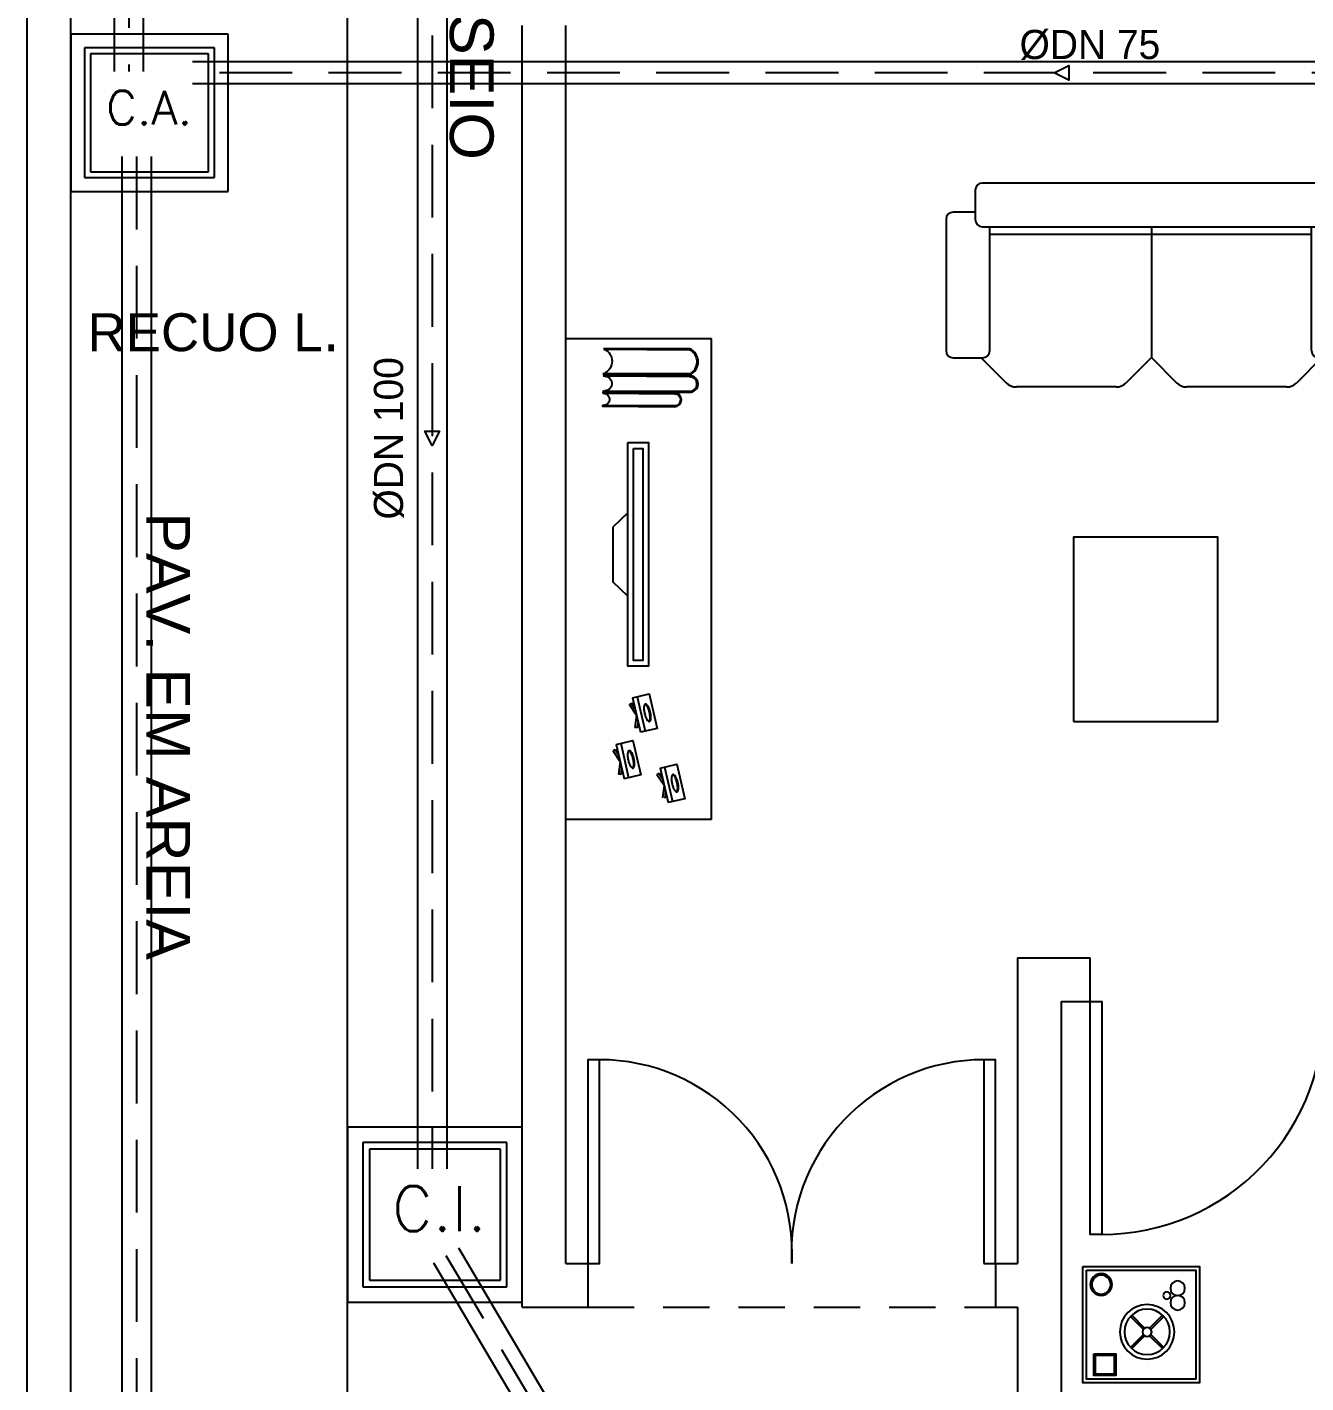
# Model space of a CAD drawing. Header units: millimetres. Extents: x -1292 to 2253, y 326 to 453.
# Drawn here: x 2092.149 to 2096.539, y 351.062 to 355.716 of the extents above; entities that cross this region are included whole.
import ezdxf
from ezdxf.enums import TextEntityAlignment as Align

# ---------------------------------------------------------------- set-up
doc = ezdxf.new("R2010")
doc.units = ezdxf.units.MM
doc.header["$LTSCALE"] = 0.5
doc.linetypes.add('HIDDEN', pattern=[9.525, 6.35, -3.175])
doc.linetypes.add('HIDDENX2', pattern=[0.75, 0.5, -0.25])
for name, color, linetype in [('-HIDRO', 8, 'Continuous'), ('Eixo', 4, 'HIDDENX2'), ('Esgoto', 5, 'ByLayer'), ('TEXTO', 7, 'Continuous')]:
    doc.layers.add(name, color=color, linetype=linetype)
doc.styles.add('CARIMBO_DADOS', font='arial.ttf', dxfattribs={"height": 0.1})
doc.styles.add('R80', font='simplex.shx', dxfattribs={"height": 12})

# ---------------------------------------------------------------- blocks, each defined once
blk = doc.blocks.new('Sofá02_2')
at = {"layer": '-HIDRO'}
for p, q in [((0.5775, 0), (-0.5775, 0)), ((-0.6025, -0.025), (-0.6025, -0.1)), ((0.6025, -0.1), (0.6025, -0.025)), ((-0.7025, -0.125), (-0.7025, -0.575)), ((-0.6025, -0.1), (-0.6775, -0.1)), ((-0.6025, -0.1), (-0.6025, -0.125)), ((0.6025, -0.125), (0.6025, -0.1)), ((0.6025, -0.1), (0.6775, -0.1)), ((0.7025, -0.125), (0.7025, -0.575)), ((-0.5775, -0.15), (0.5775, -0.15)), ((-0.5525, -0.575), (-0.5525, -0.15)), ((-0.5525, -0.175), (0.5525, -0.175)), ((0.0025, -0.15), (0.0025, -0.5993)), ((0.5525, -0.575), (0.5525, -0.15)), ((-0.6775, -0.6), (-0.5775, -0.6)), ((-0.5825, -0.5993), (-0.4964, -0.6854)), ((0.0025, -0.5993), (-0.0836, -0.6854)), ((0.0025, -0.5993), (0.0886, -0.6854)), ((0.5875, -0.5993), (0.5014, -0.6854)), ((0.6775, -0.6), (0.5775, -0.6)), ((-0.1189, -0.7), (-0.4611, -0.7)), ((0.4661, -0.7), (0.1239, -0.7))]:
    blk.add_line(p, q, dxfattribs=at)
for centre, radius, start, end in [((-0.5775, -0.025), 0.025, 90, 180), ((0.5775, -0.025), 0.025, 0, 90), ((-0.6775, -0.125), 0.025, 90, 180), ((-0.5775, -0.125), 0.025, 180, 270), ((0.5775, -0.125), 0.025, 270, 0), ((0.6775, -0.125), 0.025, 0, 90), ((-0.6775, -0.575), 0.025, 180, 270), ((-0.5775, -0.575), 0.025, 270, 0), ((0.5775, -0.575), 0.025, 180, 270), ((0.6775, -0.575), 0.025, 270, 0), ((-0.4611, -0.65), 0.05, 225, 270), ((-0.1189, -0.65), 0.05, 270, 315), ((0.1239, -0.65), 0.05, 225, 270), ((0.4661, -0.65), 0.05, 270, 315)]:
    blk.add_arc(centre, radius, start, end, dxfattribs=at)
blk = doc.blocks.new('MesaCanto01')
at = {"layer": '-HIDRO'}
for points in [[(0, -0.4), (0.4, -0.4), (0.4, 0), (0, 0)], [(0.0125, -0.3875), (0.3875, -0.3875), (0.3875, -0.0125), (0.0125, -0.0125)], [(0.0425, -0.095), (0.1075, -0.095), (0.1075, -0.03), (0.0425, -0.03)]]:
    blk.add_lwpolyline(points, close=True, dxfattribs=at)
for points in [[(0.0375, -0.1), (0.1125, -0.1), (0.1125, -0.025), (0.0375, -0.025), (0.0375, -0.1)], [(0.2072, -0.1664), (0.1628, -0.122)], [(0.2116, -0.162), (0.1672, -0.1176)], [(0.2288, -0.162), (0.2732, -0.1176)], [(0.2332, -0.1664), (0.2776, -0.122)], [(0.1628, -0.228), (0.2072, -0.1836)], [(0.2776, -0.228), (0.2332, -0.1836)], [(0.1672, -0.2324), (0.2116, -0.188)], [(0.2732, -0.2324), (0.2288, -0.188)]]:
    blk.add_lwpolyline(points, dxfattribs=at)
for centre, radius in [((0.2202, -0.175), 0.0937), ((0.2202, -0.175), 0.0781), ((0.2202, -0.175), 0.0156), ((0.325, -0.275), 0.025), ((0.0625, -0.3375), 0.0375), ((0.0625, -0.3375), 0.0325), ((0.2875, -0.3), 0.0125), ((0.325, -0.325), 0.025)]:
    blk.add_circle(centre, radius, dxfattribs=at)

msp = doc.modelspace()

# ---------------------------------------------------------------- linework, layer by layer
at = {"layer": '-HIDRO', "ltscale": 0.05}
for p, q in [((2092.1487, 339.4712), (2092.1487, 364.4712)), ((2092.2987, 339.9712), (2092.2987, 358.2212)), ((2093.2487, 350.7212), (2093.2487, 357.6212)), ((2093.8487, 351.3212), (2093.8487, 355.7212)), ((2093.9987, 351.4712), (2093.9987, 355.7212)), ((2095.5487, 352.5212), (2095.5487, 351.4712)), ((2095.5487, 352.5212), (2095.7987, 352.5212)), ((2095.7987, 352.3712), (2095.7987, 352.5212)), ((2095.6987, 352.3712), (2095.6987, 350.7949)), ((2095.6987, 352.3712), (2095.7987, 352.3712)), ((2093.9987, 351.4712), (2094.0737, 351.4712)), ((2094.0737, 351.4712), (2094.0737, 351.3212)), ((2095.4737, 351.4712), (2095.5487, 351.4712)), ((2095.4737, 351.4712), (2095.4737, 351.3212)), ((2093.8487, 351.3212), (2094.0737, 351.3212)), ((2095.4737, 351.3212), (2095.5487, 351.3212)), ((2095.5487, 351.3212), (2095.5487, 350.7949))]:
    msp.add_line(p, q, dxfattribs=at)
at = {"layer": '-HIDRO'}
for p, q in [((2094.4987, 354.6459), (2093.9987, 354.6459)), ((2094.4987, 352.9959), (2094.4987, 354.6459)), ((2094.2111, 354.0488), (2094.1611, 354.0004)), ((2094.1611, 353.8107), (2094.1611, 354.0004)), ((2094.2111, 353.7622), (2094.1611, 353.8107)), ((2094.2427, 353.417), (2094.2701, 353.2988)), ((2094.2236, 353.3952), (2094.2167, 353.3907)), ((2094.2408, 353.3543), (2094.2167, 353.3907)), ((2094.2355, 353.3771), (2094.2236, 353.3952)), ((2094.2271, 353.4134), (2094.2545, 353.2952)), ((2094.2408, 353.3543), (2094.2351, 353.3111)), ((2094.2461, 353.3315), (2094.2433, 353.31)), ((2094.2433, 353.31), (2094.2351, 353.3111)), ((2094.1674, 353.2353), (2094.1606, 353.2308)), ((2094.1847, 353.1945), (2094.1606, 353.2308)), ((2094.1794, 353.2173), (2094.1674, 353.2353)), ((2094.171, 353.2536), (2094.1983, 353.1354)), ((2094.1866, 353.2572), (2094.2139, 353.139)), ((2094.1847, 353.1945), (2094.179, 353.1512)), ((2094.1871, 353.1502), (2094.179, 353.1512)), ((2094.1899, 353.1717), (2094.1871, 353.1502)), ((2094.3181, 353.1536), (2094.3112, 353.1491)), ((2094.3353, 353.1127), (2094.3112, 353.1491)), ((2094.3301, 353.1355), (2094.3181, 353.1536)), ((2094.3217, 353.1718), (2094.349, 353.0536)), ((2094.3372, 353.1754), (2094.3646, 353.0572)), ((2094.3353, 353.1127), (2094.3296, 353.0695)), ((2094.3406, 353.0899), (2094.3378, 353.0684)), ((2094.4987, 352.9959), (2093.9987, 352.9959))]:
    msp.add_line(p, q, dxfattribs=at)
at = {"layer": '-HIDRO', "linetype": 'HIDDEN', "ltscale": 0.05}
msp.add_line((2094.0737, 351.3212), (2095.4737, 351.3212), dxfattribs=at)
at = {"layer": '-HIDRO'}
for points in [[(2094.1249, 354.5246), (2094.4239, 354.5226, 0.644224), (2094.4245, 354.6108), (2094.1275, 354.6128)], [(2094.125, 354.5282), (2094.4239, 354.5262, 0.612611), (2094.4244, 354.6072), (2094.1275, 354.6092)], [(2094.1325, 354.6092, -0.612611), (2094.1319, 354.5282, -0.497032)], [(2094.1245, 354.4639), (2094.4234, 354.4619, 0.999999), (2094.4238, 354.5187), (2094.1269, 354.5207)], [(2094.1245, 354.4675), (2094.4235, 354.4655, 1), (2094.4238, 354.5151), (2094.1269, 354.5171)], [(2094.1318, 354.5171, -1), (2094.1315, 354.4675, -0.811334)], [(2094.1279, 354.4586, -1), (2094.1277, 354.4173, -0.811334)], [(2094.2838, 353.332, 0.133156), (2094.2852, 353.3336, 0.089205), (2094.2875, 353.3418, 0.046171), (2094.2875, 353.3511, 0.034315), (2094.2855, 353.3635, 0.034315), (2094.2818, 353.3755, 0.046171), (2094.2777, 353.3839, 0.089205), (2094.2721, 353.3903, 0.133156), (2094.2701, 353.3911, 0.227076)], [(2094.2276, 353.1721, 0.133156), (2094.229, 353.1737, 0.089205), (2094.2313, 353.1819, 0.046171), (2094.2313, 353.1913, 0.034315), (2094.2294, 353.2037, 0.034315), (2094.2257, 353.2157, 0.046171), (2094.2216, 353.2241, 0.089205), (2094.2159, 353.2304, 0.133156), (2094.214, 353.2313, 0.227076)], [(2094.3783, 353.0904, 0.133156), (2094.3797, 353.0919, 0.089205), (2094.382, 353.1001, 0.046171), (2094.382, 353.1095, 0.034315), (2094.38, 353.1219, 0.034315), (2094.3763, 353.1339, 0.046171), (2094.3722, 353.1423, 0.089205), (2094.3666, 353.1487, 0.133156), (2094.3646, 353.1495, 0.227076)]]:
    msp.add_lwpolyline(points, format="xyb", dxfattribs=at)
for points in [[(2094.1256, 354.4586), (2094.3712, 354.457, -1), (2094.371, 354.4156), (2094.1237, 354.4173), (2094.1237, 354.4143), (2094.3709, 354.4126, 0.999999), (2094.3713, 354.46), (2094.1256, 354.4616)], [(2094.2852, 353.332, 0.227076), (2094.288, 353.3342, 0.089205), (2094.2903, 353.3424, 0.046171), (2094.2903, 353.3518, 0.034315), (2094.2883, 353.3642, 0.034315), (2094.2846, 353.3762, 0.046171), (2094.2805, 353.3846, 0.089205), (2094.2749, 353.3909, 0.227076), (2094.2714, 353.3917, 0.227076), (2094.2687, 353.3895, 0.089205), (2094.2664, 353.3813, 0.046171), (2094.2664, 353.372, 0.034315), (2094.2684, 353.3596, 0.034315), (2094.2721, 353.3475, 0.046171), (2094.2762, 353.3391, 0.089205), (2094.2818, 353.3328, 0.227076)], [(2094.2291, 353.1722, 0.227076), (2094.2318, 353.1744, 0.089205), (2094.2341, 353.1825, 0.046171), (2094.2341, 353.1919, 0.034315), (2094.2322, 353.2043, 0.034315), (2094.2285, 353.2163, 0.046171), (2094.2244, 353.2247, 0.089205), (2094.2187, 353.2311, 0.227076), (2094.2153, 353.2318, 0.227076), (2094.2126, 353.2297, 0.089205), (2094.2103, 353.2215, 0.046171), (2094.2103, 353.2121, 0.034315), (2094.2123, 353.1997, 0.034315), (2094.2159, 353.1877, 0.046171), (2094.2201, 353.1793, 0.089205), (2094.2257, 353.1729, 0.227076)], [(2094.3798, 353.0904, 0.227076), (2094.3825, 353.0926, 0.089205), (2094.3848, 353.1008, 0.046171), (2094.3848, 353.1101, 0.034315), (2094.3828, 353.1225, 0.034315), (2094.3791, 353.1346, 0.046171), (2094.375, 353.143, 0.089205), (2094.3694, 353.1493, 0.227076), (2094.366, 353.1501, 0.227076), (2094.3632, 353.1479, 0.089205), (2094.361, 353.1397, 0.046171), (2094.3609, 353.1304, 0.034315), (2094.3629, 353.1179, 0.034315), (2094.3666, 353.1059, 0.046171), (2094.3707, 353.0975, 0.089205), (2094.3764, 353.0912, 0.227076)]]:
    msp.add_lwpolyline(points, format="xyb", close=True, dxfattribs=at)
for points in [[(2094.2111, 354.2893), (2094.2822, 354.2893), (2094.2822, 353.5218), (2094.2111, 353.5218)], [(2094.2311, 354.2693), (2094.2622, 354.2693), (2094.2622, 353.5418), (2094.2311, 353.5418)], [(2095.741, 353.3319), (2096.2364, 353.3319), (2096.2364, 353.9644), (2095.741, 353.9644)]]:
    msp.add_lwpolyline(points, close=True, dxfattribs=at)
for points in [[(2094.2271, 353.4134), (2094.2846, 353.4267), (2094.312, 353.3085), (2094.2545, 353.2952)], [(2094.171, 353.2536), (2094.2285, 353.2669), (2094.2558, 353.1487), (2094.1983, 353.1354)], [(2094.3217, 353.1718), (2094.3791, 353.1851), (2094.4065, 353.0669), (2094.349, 353.0536)]]:
    msp.add_lwpolyline(points, dxfattribs=at)
at = {"layer": '-HIDRO', "ltscale": 0.05}
for points in [[(2095.7987, 352.3712), (2095.8387, 352.3712), (2095.8387, 351.5712), (2095.7987, 351.5712)], [(2094.0737, 351.4712), (2094.1137, 351.4712), (2094.1137, 352.1712), (2094.0737, 352.1712)], [(2095.4337, 351.4712), (2095.4737, 351.4712), (2095.4737, 352.1712), (2095.4337, 352.1712)]]:
    msp.add_lwpolyline(points, close=True, dxfattribs=at)
for centre, radius, start, end in [((2095.8387, 352.3322), 0.761, 270, 2.9376), ((2094.1137, 351.5101), 0.6611, 356.6306, 90), ((2095.4337, 351.5101), 0.6611, 90, 183.3694)]:
    msp.add_arc(centre, radius, start, end, dxfattribs=at)
for p, q in [((2092.8387, 355.6917), (2092.2987, 355.6917)), ((2092.2987, 355.6917), (2092.2987, 355.1517)), ((2092.8387, 355.1517), (2092.8387, 355.6917)), ((2092.2987, 355.1517), (2092.8387, 355.1517)), ((2093.8487, 351.9392), (2093.2487, 351.9392)), ((2093.2487, 351.9392), (2093.2487, 351.3392)), ((2093.8487, 351.3392), (2093.8487, 351.9392)), ((2093.2487, 351.3392), (2093.8487, 351.3392))]:
    msp.add_line(p, q)
at = {"color": 1, "linetype": 'Continuous', "ltscale": 0.5}
for p, q in [((2092.7915, 355.6444), (2092.346, 355.6444)), ((2092.346, 355.6444), (2092.346, 355.1989)), ((2092.7915, 355.1989), (2092.7915, 355.6444)), ((2092.346, 355.1989), (2092.7915, 355.1989)), ((2093.7962, 351.8867), (2093.3012, 351.8867)), ((2093.3012, 351.8867), (2093.3012, 351.3917)), ((2093.7962, 351.3917), (2093.7962, 351.8867)), ((2093.3012, 351.3917), (2093.7962, 351.3917))]:
    msp.add_line(p, q, dxfattribs=at)
at = {"color": 1, "linetype": 'HIDDEN', "ltscale": 0.5}
for p, q in [((2092.7712, 355.6242), (2092.3662, 355.6242)), ((2092.3662, 355.6242), (2092.3662, 355.2192)), ((2092.7712, 355.2192), (2092.7712, 355.6242)), ((2092.3662, 355.2192), (2092.7712, 355.2192)), ((2093.7737, 351.8642), (2093.3237, 351.8642)), ((2093.3237, 351.8642), (2093.3237, 351.4142)), ((2093.7737, 351.4142), (2093.7737, 351.8642)), ((2093.3237, 351.4142), (2093.7737, 351.4142))]:
    msp.add_line(p, q, dxfattribs=at)
at = {"layer": 'Eixo'}
for p, q in [((2092.4974, 357.8376), (2092.4974, 355.5632)), ((2093.5393, 356.8119), (2093.5393, 351.7961)), ((2098.6838, 355.5587), (2092.7165, 355.5587)), ((2092.5242, 355.2713), (2092.5242, 338.9121)), ((2093.5868, 351.4995), (2096.436, 346.6726))]:
    msp.add_line(p, q, dxfattribs=at)
at = {"layer": 'Esgoto', "color": 3}
for points in [[(2092.4474, 357.8376, 0), (2092.4474, 355.5632, 0)], [(2092.5474, 357.8376, 0), (2092.5474, 355.5632, 0)], [(2093.4893, 356.8119, 0), (2093.4893, 351.7961, 0)], [(2093.5893, 356.8119, 0), (2093.5893, 351.7961, 0)], [(2098.6838, 355.5962, 0), (2092.7165, 355.5962, 0)], [(2095.7252, 355.5587, 0), (2095.7252, 355.5587, 0), (2095.7252, 355.5337, 0), (2095.6752, 355.5587, 0), (2095.7252, 355.5837, 0), (2095.7252, 355.5587, 0)], [(2098.6838, 355.5212, 0), (2092.7165, 355.5212, 0)], [(2092.4742, 355.2713, 0), (2092.4742, 338.9121, 0)], [(2092.5742, 355.2713, 0), (2092.5742, 338.9121, 0)], [(2093.5393, 354.329, 0), (2093.5393, 354.329, 0), (2093.5643, 354.329, 0), (2093.5393, 354.279, 0), (2093.5143, 354.329, 0), (2093.5393, 354.329, 0)], [(2093.6299, 351.525, 0), (2096.4791, 346.6981, 0)], [(2093.5437, 351.4741, 0), (2096.393, 346.6472, 0)]]:
    msp.add_polyline3d(points, dxfattribs=at)

# ---------------------------------------------------------------- block references
at = {"layer": '-HIDRO'}
msp.add_blockref('Sofá02_2', (2096.006, 355.1803), dxfattribs=at)
at = {"layer": '-HIDRO', "xscale": -1, "rotation": 180}
msp.add_blockref('MesaCanto01', (2095.7737, 351.0617), dxfattribs=at)

# ---------------------------------------------------------------- texts
at = {"layer": '-HIDRO', "char_height": 0.15, "attachment_point": 5, "rotation": 270, "style": 'CARIMBO_DADOS'}
for s, insert in [('PASSEIO', (2093.6741, 355.7198)), ('PAV. EM AREIA', (2092.633, 353.282))]:
    msp.add_mtext(s, dxfattribs=dict(at, insert=insert))
at = {"layer": '-HIDRO', "insert": (2092.7888, 354.6773), "char_height": 0.15, "attachment_point": 5, "style": 'CARIMBO_DADOS'}
msp.add_mtext('{\\H0.86667x;RECUO L}.', dxfattribs=at)
at = {"style": 'R80'}
for s, height, p in [('C.A.', 0.11664, (2092.4205, 355.3808)), ('C.I.', 0.15444, (2093.402, 351.5829))]:
    msp.add_text(s, height=height, dxfattribs=at).set_placement(p)
at = {"layer": 'TEXTO'}
msp.add_text('ØDN 75', height=0.1, dxfattribs=at).set_placement((2095.7974, 355.656), align=Align.MIDDLE_CENTER)
msp.add_text('ØDN 100', height=0.1, rotation=90, dxfattribs=at).set_placement((2093.3893, 354.304), align=Align.MIDDLE_CENTER)

doc.saveas('drawing.dxf')
